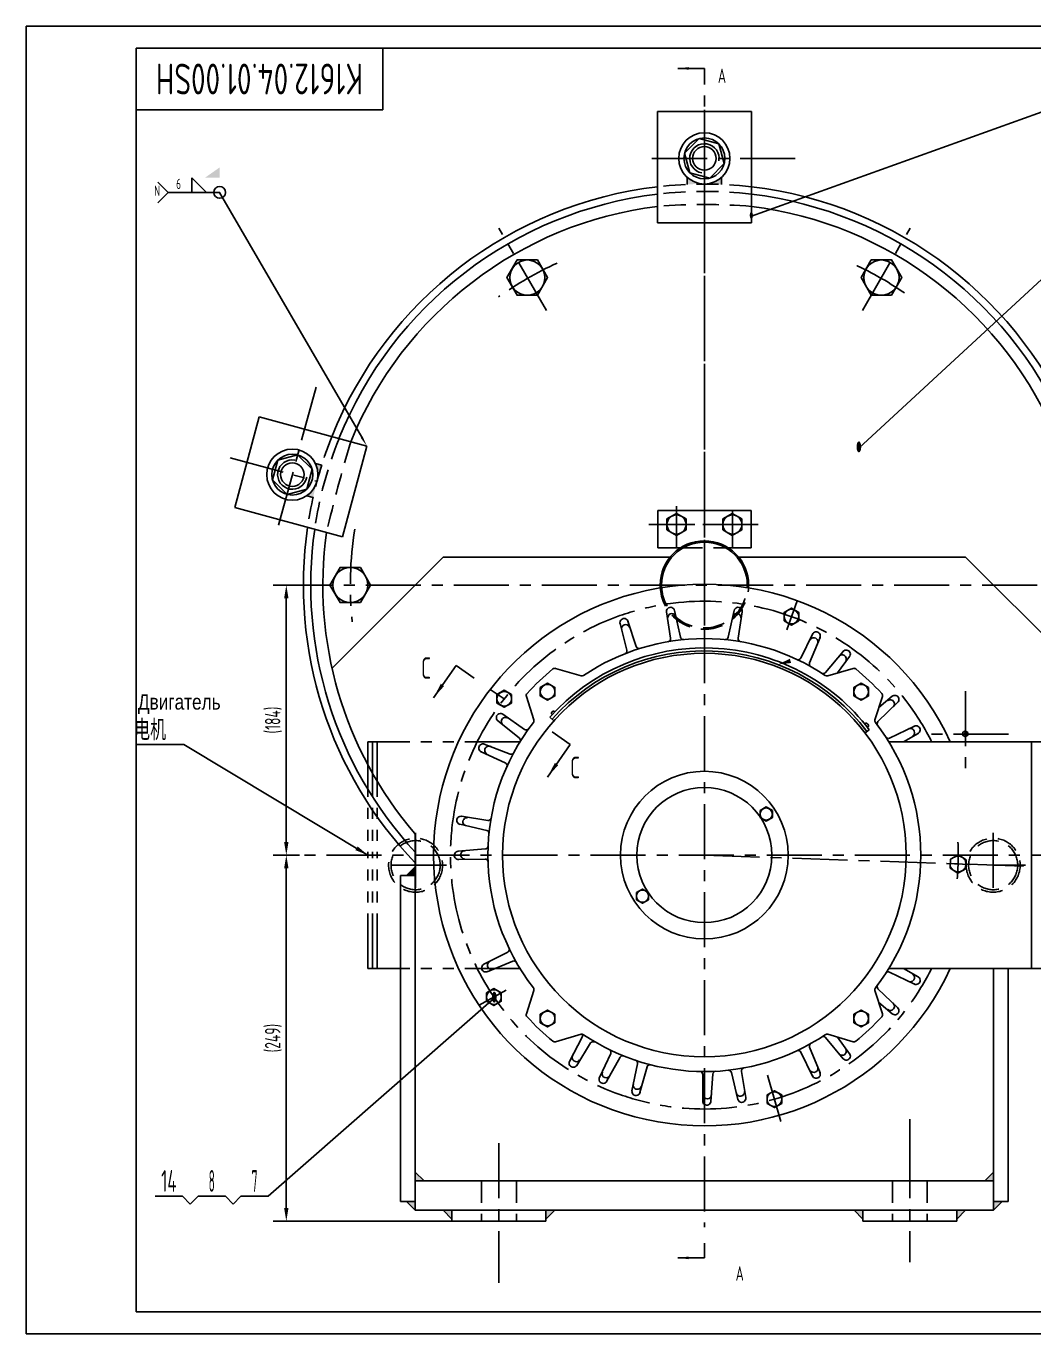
# Model space of a CAD drawing. Header units: millimetres. Extents: x 0 to 1260, y -35 to 891.
# Drawn here: x 0 to 687, y 0 to 891 of the extents above; entities that cross this region are included whole.
import ezdxf
from ezdxf.enums import TextEntityAlignment as Align

# ---------------------------------------------------------------- set-up
doc = ezdxf.new("R2010")
doc.units = ezdxf.units.MM
doc.header["$LTSCALE"] = 30
for name, pattern in [('F', [0.75, 0.5, -0.25]), ('G', [2, 1.25, -0.25, 0.25, -0.25]), ('K', [2.5, 1.25, -0.25, 0.25, -0.25, 0.25, -0.25])]:
    doc.linetypes.add(name, pattern=pattern)
for name, color, linetype in [('01', 7, 'Continuous'), ('02', 1, 'Continuous'), ('04', 2, 'F'), ('05', 4, 'G'), ('07', 6, 'K'), ('08', 1, 'Continuous'), ('11', 3, 'Continuous'), ('13', 3, 'Continuous')]:
    doc.layers.add(name, color=color, linetype=linetype)
doc.styles.get("Standard").update_dxf_attribs({"font": 'isocp', "width": 0.707, "bigfont": 'intecad.shx'})
doc.dimstyles.new('INTE', dxfattribs={"dimscale": 3, "dimtxt": 3.5, "dimasz": 3, "dimexe": 3, "dimexo": 0, "dimgap": 1, "dimtad": 1, "dimdec": 3, "dimdsep": 46, "dimtxsty": 'Standard', "dimcen": 0, "dimclrd": 1, "dimclre": 1, "dimclrt": 3, "dimaunit": 1, "dimadec": 0, "dimazin": 0, "dimtfac": 1, "dimtmove": 0, "dimatfit": 0, "dimfxl": 1, "dimarcsym": 0})

# ---------------------------------------------------------------- blocks, each defined once
blk = doc.blocks.new('*U13', base_point=(251.96, 168.31))
at = {"layer": '01'}
for p, q in [((251.96, 168.31), (251.96, 182.31)), ((195.96, 168.31), (251.96, 168.31))]:
    blk.add_line(p, q, dxfattribs=at)
blk = doc.blocks.new('*U14')
at = {"layer": '01'}
for points in [[(415, 292), (25, 292)], [(25, 292), (25, 5)], [(415, 5), (415, 292)], [(25, 5), (415, 5)]]:
    blk.add_lwpolyline(points, dxfattribs=at)
at = {"layer": '02'}
for points in [[(420, 297), (0, 297)], [(0, 297), (0, 0)], [(420, 0), (420, 297)], [(0, 0), (420, 0)]]:
    blk.add_lwpolyline(points, dxfattribs=at)
blk = doc.blocks.new('*U5', base_point=(1002.55, 880.74))
at = {"layer": '01'}
blk.add_circle((1002.55, 880.74), 8, dxfattribs=at)
at = {"layer": '02'}
blk.add_arc((1002.55, 880.74), 10, 260, 170, dxfattribs=at)
blk = doc.blocks.new('*D30')
at = {"layer": '08', "color": 1, "lineweight": -2}
for p, q in [((185.87, 326.2), (168.28, 326.2)), ((177.28, 317.2), (177.28, 85.77)), ((290.17, 76.77), (168.28, 76.77))]:
    blk.add_line(p, q, dxfattribs=at)
at = {"layer": '08', "color": 1}
for points in [[(175.78, 317.2), (178.78, 317.2), (177.28, 326.2)], [(175.78, 85.77), (178.78, 85.77), (177.28, 76.77)]]:
    blk.add_solid(points, dxfattribs=at)
at = {"layer": 'Defpoints', "color": 0}
for p in [(185.87, 326.2), (177.28, 76.77), (290.17, 76.77)]:
    blk.add_point(p, dxfattribs=at)
at = {"layer": '08', "color": 3, "insert": (168.51, 201.48), "char_height": 10.5, "attachment_point": 5, "rotation": 90}
blk.add_mtext('(249)', dxfattribs=at)
blk = doc.blocks.new('*D31')
at = {"layer": '08', "color": 1, "lineweight": -2}
for p, q in [((179.24, 510.2), (168.28, 510.2)), ((177.28, 501.2), (177.28, 335.2)), ((174.02, 326.2), (186.28, 326.2))]:
    blk.add_line(p, q, dxfattribs=at)
at = {"layer": '08', "color": 1}
for points in [[(175.78, 501.2), (178.78, 501.2), (177.28, 510.2)], [(175.78, 335.2), (178.78, 335.2), (177.28, 326.2)]]:
    blk.add_solid(points, dxfattribs=at)
at = {"layer": 'Defpoints', "color": 0}
for p in [(179.24, 510.2), (174.02, 326.2), (177.28, 326.2)]:
    blk.add_point(p, dxfattribs=at)
at = {"layer": '08', "color": 3, "insert": (168.51, 418.2), "char_height": 10.5, "attachment_point": 5, "rotation": 90}
blk.add_mtext('(184)', dxfattribs=at)

msp = doc.modelspace()

# ---------------------------------------------------------------- hatches: boundary and pattern name
at = {"layer": '02', "linetype": 'Continuous'}
h = msp.add_hatch(color=1, dxfattribs=at)
h.paths.add_polyline_path([(450.4794, 787.9456), (450.4794, 783.197, -0.01070284), (462.1736, 783.4473, -0.18569528)])
h.paths.add_polyline_path([(462.1736, 783.4473, -0.01070284), (473.8678, 783.197), (473.8678, 787.9456, -0.18569528)])
h = msp.add_hatch(color=1, dxfattribs=at)
h.paths.add_polyline_path([(197.0962, 593.017), (201.4083, 591.8493, 0.01041389), (198.2343, 580.9196, 0.06554346), (198.8289, 585.436, 0.11282931)])
h.paths.add_polyline_path([(195.5183, 569.8673), (191.2, 571.0121, 0.17970171), (198.2343, 580.9196, 0.01041389)])
at = {"layer": '02'}
msp.add_hatch(color=256, dxfattribs=at).paths.add_polyline_path([(265.1736, 318.1973), (259.1736, 312.1973), (265.1736, 312.1973)])
h = msp.add_hatch(color=256, dxfattribs=at)
h.paths.add_polyline_path([(265.1736, 110.1973), (265.1736, 104.1973), (271.1736, 104.1973)])
h.paths.add_polyline_path([(265.1736, 90.1973), (259.1736, 90.1973), (265.1736, 84.1973)])
h.paths.add_polyline_path([(290.1736, 84.1973), (284.1736, 84.1973), (290.1736, 78.1973)])
h.paths.add_polyline_path([(360.1736, 84.1973), (354.1736, 84.1973), (354.1736, 78.1973)])
h = msp.add_hatch(color=256, dxfattribs=at)
h.paths.add_polyline_path([(570.1736, 84.1973), (564.1736, 84.1973), (570.1736, 78.1973)])
h.paths.add_polyline_path([(640.1736, 84.1973), (634.1736, 84.1973), (634.1736, 78.1973)])
h.paths.add_polyline_path([(659.1736, 110.1973), (653.1736, 104.1973), (659.1736, 104.1973)])
h.paths.add_polyline_path([(665.1736, 90.1973), (659.1736, 90.1973), (659.1736, 84.1973)])

# ---------------------------------------------------------------- linework, layer by layer
for p, q in [((430.1736, 756.8973), (430.1736, 832.8973)), ((494.1736, 832.8973), (494.1736, 756.8973)), ((158.877, 624.7), (232.224, 604.7951)), ((215.462, 543.0292), (142.115, 562.934)), ((430.4736, 560.9773), (493.9736, 560.9773)), ((430.4736, 535.5773), (430.4736, 560.9773)), ((493.9736, 560.9773), (493.9736, 535.5773)), ((445.9263, 535.5773), (430.4736, 535.5773)), ((493.9736, 535.5773), (478.4209, 535.5773))]:
    msp.add_line(p, q)
for points in [[(516.5042, 485.8187), (521.5042, 482.9319), (526.5042, 485.8187), (526.5042, 491.5922), (521.5042, 494.4789), (516.5042, 491.5922)], [(320.8477, 429.82), (325.8477, 426.9333), (330.8477, 429.82), (330.8477, 435.5935), (325.8477, 438.4803), (320.8477, 435.5935)], [(350.3325, 440.4225), (355.3325, 443.3093), (360.3325, 440.4225), (360.3325, 434.649), (355.3325, 431.7623), (350.3325, 434.649)], [(574.0147, 440.4225), (569.0147, 443.3093), (564.0147, 440.4225), (564.0147, 434.649), (569.0147, 431.7623), (574.0147, 434.649)], [(508.5039, 356.5701), (504.3458, 358.9708), (500.1877, 356.5701), (500.1877, 351.7687), (504.3458, 349.368), (508.5039, 351.7687)], [(415.8432, 295.8246), (420.0014, 293.4239), (424.1595, 295.8246), (424.1595, 300.626), (420.0014, 303.0267), (415.8432, 300.626)], [(313.7501, 226.5702), (318.7501, 223.6835), (323.7501, 226.5702), (323.7501, 232.3437), (318.7501, 235.2305), (313.7501, 232.3437)], [(350.3325, 211.9722), (355.3325, 209.0854), (360.3325, 211.9722), (360.3325, 217.7457), (355.3325, 220.6324), (350.3325, 217.7457)], [(574.0147, 211.9722), (569.0147, 209.0854), (564.0147, 211.9722), (564.0147, 217.7457), (569.0147, 220.6324), (574.0147, 217.7457)], [(504.8588, 157.0123), (509.8588, 154.1256), (514.8588, 157.0123), (514.8588, 162.7858), (509.8588, 165.6726), (504.8588, 162.7858)]]:
    msp.add_lwpolyline(points, close=True)
for centre, radius in [((443.1736, 551.4773), 6.5), ((481.2736, 551.4773), 6.5), ((521.5042, 488.7054), 5), ((325.8477, 432.7068), 5), ((355.3325, 437.5358), 5), ((569.0147, 437.5358), 5), ((504.3458, 354.1694), 4.1581), ((420.0014, 298.2253), 4.1581), ((318.7501, 229.457), 5), ((355.3325, 214.8589), 5), ((569.0147, 214.8589), 5), ((509.8588, 159.8991), 5)]:
    msp.add_circle(centre, radius)
for centre, radius, start, end in [((462.1736, 510.1973), 260, 97.069714, 157.9534412), ((462.1736, 510.1973), 260, 22.0440901, 82.930286), ((462.1736, 510.1973), 260, 172.0929615, 220.5761631), ((263.1736, 339.7773), 2, 0, 40.5761631)]:
    msp.add_arc(centre, radius, start, end)
at = {"layer": '01'}
for p, q in [((462.1736, 862.2036), (462.1736, 852.2036)), ((439.1238, 473.8918), (436.3627, 491.8407)), ((445.9409, 474.5788), (441.8492, 492.9452)), ((478.4063, 474.5788), (482.498, 492.9452)), ((485.2234, 473.8918), (487.9844, 491.8407)), ((409.3915, 465.8205), (404.7145, 484.0466)), ((415.7796, 468.2978), (410.1057, 485.5487)), ((527.8751, 460.4667), (535.8925, 476.7611)), ((533.8566, 457.1252), (541.0224, 474.524)), ((544.7085, 450.5699), (556.7746, 465.0086)), ((292.9677, 455.4328), (305.2703, 446.8512)), ((552.9569, 450.2724), (561.1418, 461.5089)), ((378.1292, 448.2982), (360.7939, 453.3768)), ((546.2179, 448.2982), (563.5532, 453.3768)), ((546.2179, 448.2982), (563.5532, 453.3768)), ((345.9503, 418.4325), (340.8826, 434.3538)), ((578.3968, 418.4325), (583.4646, 434.3538)), ((578.3968, 418.4325), (583.4646, 434.3538)), ((580.4563, 417.2454), (594.0139, 430.2937)), ((581.0156, 426.6599), (590.2167, 434.4049)), ((339.6576, 411.8407), (324.7509, 422.2126)), ((356.8742, 420.2238), (359.6116, 417.7795)), ((336.0431, 406.02), (321.3466, 417.7707)), ((358.373, 410.0934), (370.6757, 401.5118)), ((574.5621, 411.6241), (571.6405, 409.4034)), ((588.3818, 405.8971), (605.3004, 414.1328)), ((329.7243, 395.0288), (312.1745, 401.8161)), ((597.7976, 403.4005), (607.8527, 409.1522)), ((326.5131, 388.9762), (310.049, 396.639)), ((314.5706, 349.8258), (296.6327, 352.6572)), ((265.1736, 339.7773), (265.1736, 84.1973)), ((313.8569, 343.0115), (295.5067, 347.1751)), ((312.965, 330.3647), (294.2121, 328.8176)), ((312.7153, 323.5177), (294.5576, 323.2318)), ((255.1736, 312.1973), (255.1736, 90.1973)), ((328.1699, 259.9556), (311.908, 251.8726)), ((331.5355, 253.9875), (314.1657, 246.7518)), ((588.3818, 246.4976), (605.3004, 238.2619)), ((597.7976, 248.9942), (607.8527, 243.2425)), ((659.1736, 248.9942), (659.1736, 84.1973)), ((669.1736, 248.9942), (669.1736, 90.1973)), ((345.9503, 233.9622), (340.8826, 218.0408)), ((578.3968, 233.9622), (583.4646, 218.0408)), ((580.4563, 235.1492), (594.0139, 222.1009)), ((581.0156, 225.7348), (590.2167, 217.9897)), ((378.1292, 204.0965), (360.7939, 199.0179)), ((378.9942, 202.2548), (370.2911, 185.5718)), ((384.6506, 198.3884), (375.1988, 182.8819)), ((544.7085, 201.8247), (556.7746, 187.3861)), ((546.2179, 204.0965), (563.5532, 199.0179)), ((552.9569, 202.1222), (561.1418, 190.8858)), ((398.3317, 191.0339), (390.6117, 174.5965)), ((404.6769, 188.4487), (395.5625, 171.9868)), ((527.8751, 191.928), (535.8925, 175.6336)), ((533.8566, 195.2695), (541.0224, 177.8707)), ((416.5736, 184.0664), (412.8313, 165.6257)), ((423.0796, 181.9177), (418.2919, 164.4002)), ((487.4017, 178.8593), (490.4275, 160.9532)), ((461.1152, 176.7188), (461.0263, 158.559)), ((467.9592, 177.0427), (466.6156, 158.2742)), ((480.5955, 178.0717), (484.9579, 159.7678)), ((659.1736, 104.1973), (265.1736, 104.1973)), ((462.1736, 61.7677), (462.1736, 51.7677))]:
    msp.add_line(p, q, dxfattribs=at)
at = {"layer": '01', "color": 7, "linetype": 'Continuous'}
for p, q in [((494.1736, 832.8973), (430.1736, 832.8973)), ((450.4794, 783.197), (450.4794, 787.9456)), ((473.8678, 783.197), (473.8678, 787.9456)), ((494.1736, 756.8973), (430.1736, 756.8973)), ((158.877, 624.7), (142.115, 562.934)), ((232.224, 604.7951), (215.462, 543.0292)), ((197.0962, 593.017), (201.4083, 591.8493)), ((191.2, 571.0121), (195.5183, 569.8673)), ((284.1736, 529.1973), (208.4391, 453.4628)), ((439.9782, 529.1973), (284.1736, 529.1973)), ((640.1736, 529.1973), (484.3689, 529.1973)), ((640.1736, 529.1973), (715.9081, 453.4628)), ((587.8554, 403.4005), (691.5036, 403.4005)), ((685.0769, 403.4005), (685.0769, 326.1973)), ((685.0769, 248.9942), (685.0769, 326.1973)), ((265.1736, 312.1973), (255.1736, 312.1973)), ((259.1736, 312.1973), (265.1736, 318.1973)), ((587.8554, 248.9942), (691.5036, 248.9942)), ((265.1736, 110.1973), (271.1736, 104.1973)), ((659.1736, 110.1973), (653.1736, 104.1973)), ((265.1736, 90.1973), (255.1736, 90.1973)), ((259.1736, 90.1973), (265.1736, 84.1973)), ((665.1736, 90.1973), (659.1736, 84.1973)), ((669.1736, 90.1973), (659.1736, 90.1973)), ((659.1736, 84.1973), (265.1736, 84.1973)), ((265.1736, 84.1973), (659.1736, 84.1973)), ((284.1736, 84.1973), (290.1736, 78.1973)), ((290.1736, 84.1973), (290.1736, 76.7673)), ((354.1736, 84.1973), (354.1736, 76.7673)), ((360.1736, 84.1973), (354.1736, 78.1973)), ((564.1736, 84.1973), (570.1736, 78.1973)), ((570.1736, 84.1973), (570.1736, 76.7673)), ((634.1736, 84.1973), (634.1736, 76.7673)), ((640.1736, 84.1973), (634.1736, 78.1973)), ((354.1736, 76.7673), (290.1736, 76.7673)), ((570.1736, 76.7673), (634.1736, 76.7673))]:
    msp.add_line(p, q, dxfattribs=at)
at = {"layer": '01'}
for points in [[(465.8266, 787.4546), (475.6418, 797.3396), (471.9888, 810.7823), (458.5206, 814.34), (448.7054, 804.4551), (452.3584, 791.0124)], [(112.8648, 787.7384), (122.8648, 777.7384), (112.8648, 777.7384)], [(348.4518, 707.6693), (355.38, 719.6693), (348.4518, 731.6693), (334.5954, 731.6693), (327.6672, 719.6693), (334.5954, 707.6693)], [(589.7518, 707.6693), (596.68, 719.6693), (589.7518, 731.6693), (575.8954, 731.6693), (568.9672, 719.6693), (575.8954, 707.6693)], [(194.8216, 589.089), (184.9367, 598.9043), (171.494, 595.2513), (167.9362, 581.783), (177.8212, 571.9678), (191.2639, 575.6208)], [(227.8023, 498.1973), (234.7305, 510.1973), (227.8023, 522.1973), (213.9459, 522.1973), (207.0177, 510.1973), (213.9459, 498.1973)], [(641.686, 409.8401), (639.9452, 410.8452), (638.2043, 409.8401), (638.2043, 407.83), (639.9452, 406.8249), (641.686, 407.83)]]:
    msp.add_lwpolyline(points, close=True, dxfattribs=at)
at = {"layer": '01', "color": 7, "linetype": 'Continuous'}
for points in [[(436.6736, 547.7246), (443.1736, 543.9718), (449.6736, 547.7246), (449.6736, 555.2301), (443.1736, 558.9829), (436.6736, 555.2301)], [(474.6736, 547.7246), (481.1736, 543.9718), (487.6736, 547.7246), (487.6736, 555.2301), (481.1736, 558.9829), (474.6736, 555.2301)]]:
    msp.add_lwpolyline(points, close=True, dxfattribs=at)
for centre in [(462.1736, 800.8973), (181.3789, 585.436)]:
    msp.add_circle(centre, 17.45, dxfattribs=at)
at = {"layer": '01'}
for centre, radius in [((462.1736, 800.8973), 13.9302), ((131.8648, 777.7384), 4), ((341.5236, 719.6693), 12), ((582.8236, 719.6693), 12), ((181.3789, 585.436), 13.9302), ((220.8741, 510.1973), 12), ((462.1736, 326.1973), 137.5), ((639.9452, 408.8351), 1.7408), ((639.9452, 408.8351), 0.5334), ((462.1736, 326.1973), 57.125), ((462.1736, 326.1973), 46.025)]:
    msp.add_circle(centre, radius, dxfattribs=at)
at = {"layer": '01', "color": 7, "linetype": 'Continuous'}
for centre, radius, start, end in [((462.1736, 510.1973), 273.25, 96.7252767, 158.2877336), ((462.1736, 510.1973), 268.25, 96.8512267, 158.1654917), ((462.1736, 510.1973), 273.25, 21.7108809, 83.2747233), ((462.1736, 510.1973), 268.25, 21.8327269, 83.1487733), ((462.1736, 510.1973), 273.25, 171.7383663, 223.8669052), ((462.1736, 510.1973), 268.25, 171.8680289, 222.74434), ((462.1736, 510.1973), 30.135, 0, 180), ((462.1736, 326.1973), 184.5, 24.7364598, 335.2635402)]:
    msp.add_arc(centre, radius, start, end, dxfattribs=at)
at = {"layer": '01'}
for centre, radius, start, end in [((462.1736, 510.1973), 29.217, 0, 180), ((439.1452, 492.216), 2.8006, 10.0279381, 195.2506021), ((440.086, 487.9938), 2.8219, 5.0403329, 185.0403329), ((484.2612, 487.9938), 2.8219, 354.9596671, 174.9596671), ((485.202, 492.216), 2.8006, 344.7493979, 169.9720619), ((407.4553, 484.6222), 2.8006, 11.7008588, 196.9235227), ((408.5303, 480.4321), 2.8219, 21.9111279, 201.9111279), ((462.1736, 326.1973), 147.5, 56.0542043, 123.9457957), ((437.147, 473.5877), 2, 279.6367829, 8.7450875), ((447.893, 475.0137), 2, 192.5593937, 275.4813751), ((476.4541, 475.0137), 2, 264.5186249, 347.4406063), ((487.2001, 473.5877), 2, 171.2549125, 260.3632171), ((536.7411, 471.4752), 2.8219, 330.0963698, 150.0963698), ((538.3883, 475.4751), 2.8006, 335.083975, 160.306639), ((462.1736, 326.1973), 141.1698, 37.2385513, 138.2369345), ((462.1736, 326.1973), 139.1698, 37.2385513, 138.2369345), ((407.4543, 465.3233), 2, 291.4700857, 14.3920671), ((417.6795, 468.9227), 2, 198.2063733, 287.3146779), ((558.8422, 463.1196), 2.8006, 317.4239816, 142.6466456), ((526.0805, 461.3497), 2, 244.6928198, 333.8011244), ((535.7059, 456.3636), 2, 157.6154306, 240.537412), ((556.0681, 459.8004), 2.8219, 327.6342507, 147.6342507), ((462.1736, 326.1973), 163.5, 129.1401517, 137.6656511), ((360.2316, 451.4574), 2, 73.6713969, 129.1401517), ((378.6915, 450.2175), 2, 253.6713969, 303.9457957), ((543.1739, 451.8524), 2, 237.1932085, 320.11519), ((545.6556, 450.2175), 2, 236.0542043, 286.3286031), ((545.6556, 450.2175), 2, 236.0542043, 286.3286031), ((564.1155, 451.4574), 2, 50.8598483, 106.3286031), ((564.1155, 451.4574), 2, 50.8598483, 106.3286031), ((462.1736, 326.1973), 163.5, 42.3343489, 50.8598483), ((342.7883, 434.9604), 2, 137.6656511, 197.6563194), ((581.5588, 434.9604), 2, 342.3436806, 42.3343489), ((581.5588, 434.9604), 2, 342.3436806, 42.3343489), ((588.868, 429.224), 2.8219, 306.3843546, 126.3843546), ((591.9846, 432.2238), 2.8006, 311.3719598, 136.5946238), ((323.1904, 419.8786), 2.8006, 48.6646358, 233.8872998), ((326.5689, 417.1771), 2.8219, 58.874905, 238.874905), ((359.3112, 422.8837), 1.3275, 46.5033442, 227.0421381), ((462.1736, 326.1973), 147.5, 142.200531, 217.799469), ((340.7999, 413.4824), 2, 235.1701504, 324.278455), ((344.0446, 417.8258), 2, 322.200531, 17.6563194), ((572.3587, 414.4479), 1.6648, 308.3544711, 129.0301421), ((580.3026, 417.8258), 2, 162.3436806, 217.799469), ((580.3026, 417.8258), 2, 162.3436806, 217.799469), ((462.1736, 326.1973), 147.5, 322.200531, 37.799469), ((581.8432, 415.8044), 2, 133.9034154, 216.8253968), ((602.5242, 409.6699), 2.8219, 303.4750793, 123.4750793), ((606.4137, 411.563), 2.8006, 293.2648101, 118.4874741), ((311.2807, 399.162), 2.8006, 66.3246292, 251.5472932), ((334.7941, 404.458), 2, 328.4338628, 51.3558442), ((587.5064, 407.6953), 2, 213.0340371, 295.9560185), ((315.3153, 397.6018), 2.8219, 61.337024, 241.337024), ((330.4458, 396.8941), 2, 248.8560848, 331.7780662), ((325.6692, 387.163), 2, 335.933474, 65.0417786), ((296.2464, 349.8762), 2.8006, 74.5248401, 259.747504), ((300.4649, 348.9189), 2.8219, 84.7351092, 264.7351092), ((314.8824, 351.8014), 2, 261.0303546, 350.1386592), ((313.4143, 341.061), 2, 354.294067, 77.2160484), ((312.8006, 332.358), 2, 274.7162891, 357.6382705), ((294.5654, 326.0394), 2.8006, 92.1848335, 277.4074974), ((298.8765, 326.3953), 2.8219, 87.1972283, 267.1972283), ((312.7468, 321.5179), 2, 1.7936783, 90.9019829), ((327.2797, 261.7466), 2, 296.4296421, 25.5379467), ((313.204, 249.382), 2.8006, 109.9241275, 295.1467915), ((317.1973, 251.0453), 2.8219, 120.1343967, 300.1343967), ((332.3046, 252.1413), 2, 29.6933545, 112.6153359), ((587.5064, 244.6993), 2, 64.0439815, 146.9659629), ((602.5242, 242.7248), 2.8219, 236.5249207, 56.5249207), ((606.4137, 240.8317), 2.8006, 241.5125259, 66.7351899), ((344.0446, 234.5688), 2, 342.3436806, 37.799469), ((580.3026, 234.5688), 2, 142.200531, 197.6563194), ((581.8432, 236.5903), 2, 143.1746032, 226.0965846), ((588.868, 223.1707), 2.8219, 233.6156454, 53.6156454), ((342.7883, 217.4342), 2, 162.3436806, 222.3343489), ((462.1736, 326.1973), 163.5, 222.3343489, 230.8598483), ((462.1736, 326.1973), 163.5, 309.1401517, 317.6656511), ((581.5588, 217.4342), 2, 317.6656511, 17.6563194), ((591.9846, 220.1709), 2.8006, 223.4053762, 48.6280402), ((360.2316, 200.9372), 2, 230.8598483, 286.3286031), ((378.6915, 202.1772), 2, 56.0542043, 106.3286031), ((377.221, 203.1798), 2, 332.4500884, 29.2920268), ((462.1736, 326.1973), 147.5, 236.0542043, 303.9457957), ((386.1177, 197.0291), 2, 54.2625835, 137.1845649), ((535.7059, 196.0311), 2, 119.462588, 202.3845694), ((543.1739, 200.5422), 2, 39.88481, 122.8067915), ((545.6556, 202.1772), 2, 73.6713969, 123.9457957), ((564.1155, 200.9372), 2, 253.6713969, 309.1401517), ((374.8295, 188.2228), 2.8219, 144.9310276, 324.9310276), ((396.5214, 191.8841), 2, 334.8423733, 63.9506779), ((406.4266, 187.4799), 2, 68.1060856, 151.0280671), ((526.0805, 191.045), 2, 26.1988756, 115.3071802), ((556.0681, 192.5943), 2.8219, 212.3657493, 32.3657493), ((558.8422, 189.2751), 2.8006, 217.3533544, 42.5760184), ((372.8289, 184.3874), 2.8006, 149.9186328, 335.1412968), ((395.2702, 177.2346), 2.8219, 158.5471278, 338.5471278), ((414.6135, 184.4642), 2, 348.5283077, 71.4502891), ((425.0088, 181.3905), 2, 75.6056969, 164.7140015), ((459.1152, 176.7286), 2, 359.7195094, 88.827814), ((469.9541, 176.8999), 2, 92.9832218, 175.9052032), ((478.65, 177.608), 2, 13.4054439, 96.3274253), ((489.3737, 179.1926), 2, 100.4828331, 189.5911377), ((536.7411, 180.9195), 2.8219, 209.9036302, 29.9036302), ((393.1747, 173.4502), 2.8006, 148.3368587, 333.5595227), ((416.458, 169.4298), 2.8219, 161.0092469, 341.0092469), ((538.3883, 176.9196), 2.8006, 199.693361, 24.916025), ((415.5978, 165.1905), 2.8006, 165.9968521, 351.2195161), ((464.1428, 162.912), 2.8219, 183.424264, 3.424264), ((486.6478, 164.7446), 2.8219, 185.8863831, 5.8863831), ((487.6509, 160.5368), 2.8006, 190.8739883, 16.0966522), ((463.8337, 158.5973), 2.8006, 173.2139949, 358.4366589)]:
    msp.add_arc(centre, radius, start, end, dxfattribs=at)
msp.add_solid([(131.8648, 794.7384), (121.8648, 787.7384), (131.8648, 777.7384), (131.8648, 787.7384)], dxfattribs=at)
at = {"layer": '02'}
for p, q in [((462.1736, 862.2036), (444.1736, 862.2036)), ((494.1736, 761.5786), (749.7015, 853.1401)), ((567.4546, 603.5687), (757.95, 779.6448)), ((292.9677, 455.4328), (277.5208, 433.2879)), ((370.6757, 401.5118), (355.2289, 379.367)), ((318.9849, 228.6228), (164.9704, 93.7551)), ((106.5572, 93.7551), (87.9572, 93.7551)), ((111.8605, 88.4518), (106.5572, 93.7551)), ((117.1638, 93.7551), (111.8605, 88.4518)), ((135.7638, 93.7551), (117.1638, 93.7551)), ((141.0671, 88.4518), (135.7638, 93.7551)), ((146.3704, 93.7551), (141.0671, 88.4518)), ((164.9704, 93.7551), (146.3704, 93.7551)), ((462.1736, 51.7677), (444.1736, 51.7677))]:
    msp.add_line(p, q, dxfattribs=at)
for points in [[(444.1736, 862.2036, 0, 1.8, 0), (451.3736, 862.2036, 0, 0, 0)], [(232.224, 604.7951, 0, 1.6, 0), (228.7107, 610.8496, 1.6, 1.6, 0)], [(277.5208, 433.2879, 0, 2.7, 0), (283.6995, 442.1459, 0, 0, 0)], [(355.2289, 379.367, 0, 2.7, 0), (361.4076, 388.2249, 0, 0, 0)], [(444.1736, 51.7677, 0, 1.8, 0), (451.3736, 51.7677, 0, 0, 0)]]:
    msp.add_lwpolyline(points, format="xyseb", dxfattribs=at)
for points in [[(89.7937, 784.8095), (96.8648, 777.7384), (89.7937, 770.6674)], [(228.7107, 610.8496), (131.8648, 777.7384), (96.8648, 777.7384)]]:
    msp.add_lwpolyline(points, dxfattribs=at)
at = {"layer": '02', "color": 1, "linetype": 'Continuous'}
msp.add_solid([(521.2683, 457.0787), (512.2007, 456.0647), (520.4493, 459.9647)], dxfattribs=at)
at = {"layer": '04'}
msp.add_line((445.9263, 535.5773), (478.4209, 535.5773), dxfattribs=at)
at = {"layer": '04', "color": 2, "linetype": 'F'}
for p, q in [((310.2736, 104.1973), (310.2736, 76.7673)), ((334.0736, 104.1973), (334.0736, 76.7673)), ((590.2736, 104.1973), (590.2736, 76.7673)), ((614.0736, 104.1973), (614.0736, 76.7673))]:
    msp.add_line(p, q, dxfattribs=at)
msp.add_lwpolyline([(640.5624, 323.081), (635.2854, 326.3785), (629.7912, 323.4572), (629.574, 317.2384), (634.851, 313.941), (640.3452, 316.8623)], close=True, dxfattribs=at)
for centre, radius in [((265.3882, 319.3254), 18.4146), ((265.3882, 319.3254), 16.7432), ((658.959, 319.3254), 18.4146), ((658.959, 319.3254), 16.7432), ((635.0682, 320.1597), 5.3889)]:
    msp.add_circle(centre, radius, dxfattribs=at)
for radius, start, end in [(273.25, 83.2747233, 96.7252767), (273.25, 162.6133975, 171.7383663), (30.135, 180, 0)]:
    msp.add_arc((462.1736, 510.1973), radius, start, end, dxfattribs=at)
at = {"layer": '04'}
for centre, radius, start, end in [((462.1736, 510.1973), 268.25, 83.1487733, 96.8512267), ((462.1133, 364.7767), 404.7062, 85.4259507, 94.5265306), ((458.9053, 510.9129), 264.908, 158.0451622, 171.921387), ((462.1736, 510.1973), 273.25, 158.2877336, 162.6133975), ((1218.9818, 307.5531), 1041.978, 163.2468699, 166.7731765), ((462.1736, 510.1973), 29.217, 180, 0)]:
    msp.add_arc(centre, radius, start, end, dxfattribs=at)
at = {"layer": '05', "color": 4, "linetype": 'G'}
for p, q in [((462.1736, 731.2849), (462.1736, 852.2036)), ((462.1736, 820.1525), (462.1736, 478.4658)), ((523.9733, 800.8973), (420.6566, 800.8973)), ((462.1736, 780.9421), (462.1736, 72.688)), ((197.5647, 645.0785), (170.5054, 545.3683)), ((138.9148, 596.9599), (198.2198, 580.8658)), ((443.1736, 535.5773), (443.1736, 560.9773)), ((481.2736, 535.5773), (481.2736, 560.9773)), ((498.7123, 551.4773), (424.3363, 551.4773)), ((525.4481, 499.508), (518.2461, 479.7816)), ((325.8477, 432.7068), (316.2079, 439.0436)), ((265.3882, 341.2942), (265.3882, 299.3883)), ((658.959, 341.2942), (658.959, 299.3883)), ((722.1595, 326.1973), (170.9972, 326.1973)), ((462.1736, 326.1973), (685.0769, 318.4134)), ((286.4287, 319.3254), (243.2665, 319.3254)), ((627.3631, 320.4288), (643.3836, 319.8693)), ((658.959, 319.3254), (681.0807, 319.3254)), ((308.6485, 223.8728), (327.0988, 234.0722)), ((505.1893, 176.1836), (514.2509, 144.5823)), ((602.1736, 146.3143), (602.1736, 93.5269)), ((322.1736, 129.9158), (322.1736, 34.7331)), ((602.1736, 129.9158), (602.1736, 48.9395))]:
    msp.add_line(p, q, dxfattribs=at)
at = {"layer": '05'}
for p, q in [((462.1736, 833.884), (462.1736, 767.9107)), ((354.5049, 697.1849), (322.0579, 753.3848)), ((569.8422, 697.1849), (602.2892, 753.3848)), ((443.1736, 563.9402), (443.1736, 539.0145)), ((455.6364, 551.4773), (430.7108, 551.4773)), ((492.6786, 551.4773), (469.6686, 551.4773)), ((748.9518, 510.1973), (179.2372, 510.1973)), ((748.9518, 510.1973), (179.2372, 510.1973)), ((640.1736, 437.9422), (640.1736, 379.4524)), ((669.4185, 408.6973), (610.9287, 408.6973))]:
    msp.add_line(p, q, dxfattribs=at)
at = {"layer": '05', "color": 4, "linetype": 'G'}
for centre, radius, start, end in [((462.1736, 510.1973), 241.25, 114.5823644, 125.5385196), ((462.1736, 510.1973), 241.25, 55.6081423, 65.676949), ((462.1736, 510.1973), 241.25, 170.9148695, 185.9389454), ((462.1736, 326.1973), 173, 26.5040345, 333.4959655)]:
    msp.add_arc(centre, radius, start, end, dxfattribs=at)
at = {"layer": '05'}
msp.add_arc((462.1736, 326.1973), 173, 354.6179976, 2.9107045, dxfattribs=at)
at = {"layer": '07', "color": 6, "linetype": 'K'}
for p, q in [((232.8435, 403.4005), (232.8435, 326.1973)), ((336.4917, 403.4005), (232.8435, 403.4005)), ((236.0569, 403.4005), (236.0569, 326.1973)), ((239.2703, 403.4005), (239.2703, 326.1973)), ((232.8435, 248.9942), (232.8435, 326.1973)), ((236.0569, 248.9942), (236.0569, 326.1973)), ((239.2703, 248.9942), (239.2703, 326.1973)), ((336.4917, 248.9942), (232.8435, 248.9942))]:
    msp.add_line(p, q, dxfattribs=at)

# ---------------------------------------------------------------- block references
at = {"layer": '01'}
for p, rotation in [((462.1736, 800.8973), 90), ((181.3789, 585.436), 180)]:
    msp.add_blockref('*U5', p, dxfattribs=dict(at, rotation=rotation))
at = {"layer": '04', "xscale": 3, "yscale": 3, "zscale": 3}
for name, p in [('*U14', (0, 0)), ('*U13', (243, 834))]:
    msp.add_blockref(name, p, dxfattribs=at)

# ---------------------------------------------------------------- texts
at = {"layer": '01', "color": 3, "insert": (95.3459, 404.4433), "char_height": 14, "attachment_point": 9}
msp.add_mtext('电机', dxfattribs=at)
at = {"layer": '02', "width": 0.605172}
for height, p, p2 in [(4, (492.9736, 759.5786), (495.3736, 759.5786)), (6, (565.6546, 600.5687), (569.2546, 600.5687)), (6, (317.1849, 225.6228), (320.7849, 225.6228))]:
    msp.add_text('●', height=height, dxfattribs=at).set_placement(p, p2, align=Align.FIT)
at = {"layer": '04', "insert": (76.1407, 435.8269), "char_height": 10.5, "attachment_point": 1}
msp.add_mtext('{\\fArial|b0|i0|c204|p34;\\W0.8;\\C3;Двигатель}', dxfattribs=at)
at = {"layer": '11', "width": 0.696016}
msp.add_text('K1612.04.01.00SH', height=21, rotation=180, dxfattribs=at).set_placement((229.5604, 865.5), (88.4396, 865.5), align=Align.FIT)
at = {"layer": '11', "width": 0.707}
for s, height, p in [('A', 9.8, (471.355, 849.3361)), ('C', 14.7, (269.1497, 441.8741)), ('C', 14.7, (370.6818, 374.1178)), ('A', 9.8, (483.4584, 33.2487))]:
    msp.add_text(s, height=height, dxfattribs=at).set_placement(p, align=Align.BOTTOM_LEFT)
at = {"layer": '11'}
for s, height, width, p, p2 in [('14', 14.84924, 0.614783, (92.008, 96.7551), (102.5064, 96.7551)), ('8', 14.8492, 0.514182, (124.3641, 96.7551), (128.5635, 96.7551)), ('7', 14.8492, 0.514182, (153.5707, 96.7551), (157.7701, 96.7551))]:
    msp.add_text(s, height=height, dxfattribs=dict(at, width=width)).set_placement(p, p2, align=Align.FIT)
at = {"layer": '13', "width": 0.707}
for s, p in [('6', (102.2648, 780.0384)), ('N', (87.3629, 775.3176))]:
    msp.add_text(s, height=7, dxfattribs=at).set_placement(p)

# ---------------------------------------------------------------- dimensions: what is measured, and where the dimension line sits
at = {"layer": '08'}
for base, p1, p2, override, picture, middle in [((177.2847, 326.1973), (179.2372, 510.1973), (174.0195, 326.1973), {"dimgap": 1, "dimdec": 3, "dimzin": 8, "dimpost": '(<>)', "dimtol": 0, "dimlim": 0, "dimtp": 0, "dimtm": 0, "dimtfac": 0.7}, '*D31', (168.5097, 418.1973)), ((177.2847, 76.7673), (185.8714, 326.1973), (290.1736, 76.7673), {"dimgap": 1, "dimdec": 0, "dimzin": 8, "dimpost": '(<>)', "dimtol": 0, "dimlim": 0, "dimtp": 0, "dimtm": 0, "dimtfac": 0.7}, '*D30', (168.5072, 201.4823))]:
    dim = msp.add_linear_dim(base=base, p1=p1, p2=p2, angle=90, dimstyle='INTE', override=override, dxfattribs=at)
    dim.commit()
    dim.dimension.update_dxf_attribs({"geometry": picture, "text_midpoint": middle})

# ---------------------------------------------------------------- leaders
at = {"layer": '01', "annotation_type": 0, "has_hookline": 1, "hookline_direction": 1, "text_width": 20.4559}
msp.add_leader([(232.8435, 326.1973), (107.3459, 401.4433), (98.3459, 401.4433)], dimstyle='INTE', dxfattribs=at)

doc.saveas('drawing.dxf')
